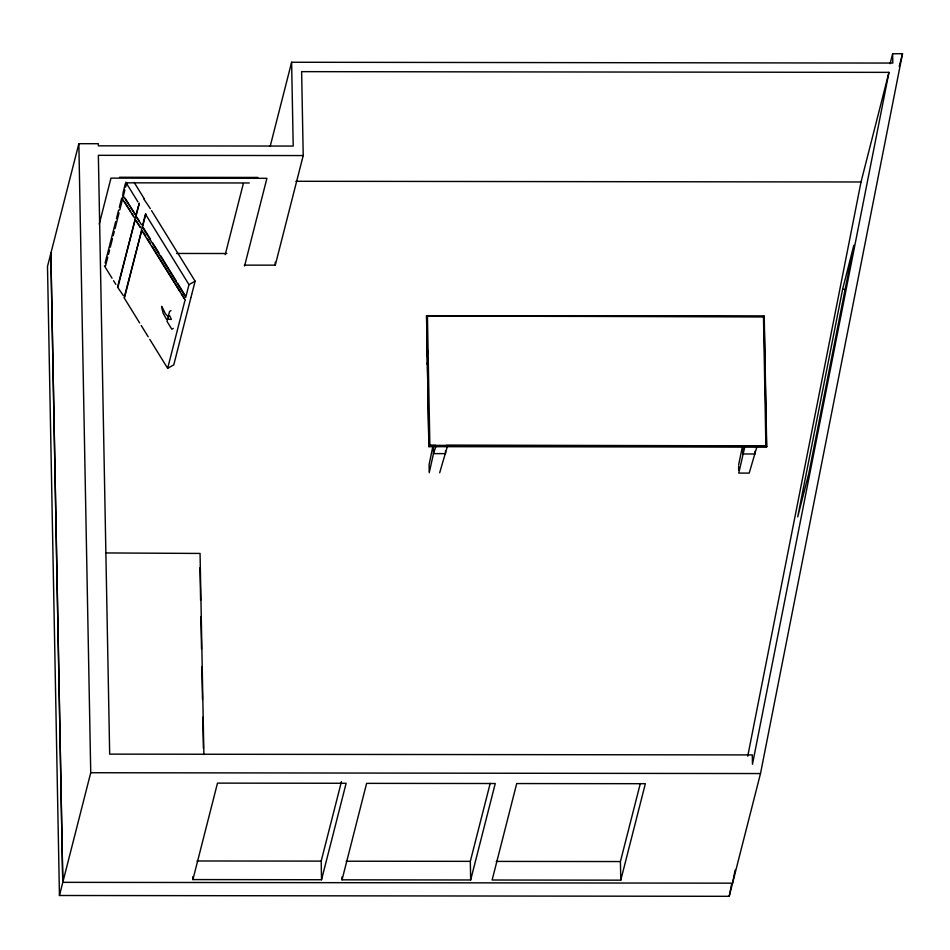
<?xml version="1.0" encoding="UTF-8"?>
<svg xmlns="http://www.w3.org/2000/svg" width="950" height="950" viewBox="0 0 950 950"><rect width="100%" height="100%" fill="white"/><g stroke="black" fill="none" stroke-linecap="round" stroke-linejoin="round"><path stroke-width="1.43" d="M747.757 756.117L861.021 181.984L888.962 72.366L301.625 71.642L303.216 155.562L275.274 265.169L244.34 265.133M842.65 289.121L797.727 516.859L808.901 473.017L853.824 245.266L842.65 289.121L845.357 289.667M888.962 72.366L752.471 764.227L752.305 754.918L109.677 754.134L98.361 155.313L303.216 155.562M892.632 53.758L902.5 53.699L760.499 773.549L729.208 896.313L59.446 895.494L47.5 266.451L78.85 143.688L98.325 143.711L98.361 145.825L293.206 146.062L291.614 62.249L892.81 63.068L892.632 53.758L890.091 63.721M729.208 896.313L731.5 884.664M735.146 870.057L732.557 883.168L62.795 882.336L50.849 253.306L62.795 882.336M426.978 356.072L428.106 350.645M433.01 445.669L429.079 464.669L429.21 471.39M738.601 465.025L742.247 447.379M427.132 364.135L428.046 360.038M429.234 472.732L433.473 453.625L436.074 445.871L435.421 445.942M99.239 224.129L110.972 178.137L266.914 178.327L244.566 266M105.141 262.984L115.71 221.516M116.434 218.654L118.619 210.081M119.356 207.219L121.541 198.633M122.871 193.432L125.376 183.564M105.545 265.846L107.73 257.248M108.466 254.386L109.559 250.099M110.283 247.237L112.48 238.64M113.204 235.778L114.297 231.491M115.033 228.629L119.047 212.883M119.771 210.021L124.877 189.976M125.614 187.114L126.706 182.828L249.28 182.97M117.978 286.888L135.102 219.676L117.539 287.126L123.322 295.557M136.076 215.888L139.306 203.205L135.636 216.125L141.419 224.556M124.545 297.54L141.681 230.328L124.117 297.777L139.662 322.964M142.643 226.527L145.873 213.845M190.902 297.659L173.779 364.871L167.651 368.315L184.775 301.103M188.979 284.62L185.749 297.314L142.215 226.777L145.445 214.083L188.979 284.62L195.106 281.188L151.572 210.651M191.057 297.053L191.722 294.452M191.876 293.871L195.106 281.188M59.446 895.494L90.737 772.73L78.85 143.688M225.233 254.636L243.354 183.528M270.204 146.241L291.614 62.249M192.898 879.581L217.491 783.121L346.133 783.275L321.539 879.736L192.898 879.581L192.838 876.719M426.562 315.685L428.901 446.666L766.519 447.07L766.697 446.417L764.216 316.101L426.562 315.685L428.901 446.666L428.747 440.456M446.144 445.407L765.878 445.799L763.479 316.504L427.429 316.089L764.038 316.754L764.216 316.101M321.539 879.736L321.183 861.116L341.43 781.684M435.777 445.396L429.863 445.384L765.878 445.799M447.319 446.619L439.684 472.744M435.314 446.381L447.486 445.966M342.036 879.819L366.617 783.358L495.259 783.512L470.666 879.973L342.036 879.819L341.976 876.957M470.666 879.973L470.321 861.353L490.2 783.334M620.778 880.163L645.359 783.703L516.717 783.548L492.136 880.009L620.778 880.163L620.421 861.555L640.312 783.536M744.776 446.963L738.756 473.088L749.206 473.1L756.841 446.975M899.234 66.512L902.5 53.699M135.921 216.469L134.829 219.308L140.612 227.739L136.028 220.305M134.33 217.562L121.695 198.027M142.5 227.109L141.396 229.959L185.369 300.248M170.964 310.638L169.575 311.422L167.022 321.433L171.808 329.199L173.209 328.415M119.558 177.27L257.854 177.436M295.925 181.284L861.021 181.984M176.664 253.46L226.848 253.519M429.067 446.001L766.697 446.417M90.737 772.73L760.499 773.549M196.982 860.973L321.183 861.116M346.109 861.211L470.321 861.353M496.221 861.401L620.421 861.555M105.676 552.936L200.058 553.446L203.882 754.514M446.524 445.883L447.367 446.405M134.164 182.424L144.079 198.502M150.361 208.667L143.652 198.74M125.744 182.162L137.952 201.934M125.222 198.312L135.149 214.391L122.502 194.845M136.836 217.123L139.127 220.839M143.414 227.798L150.421 239.127M152.748 242.903L158.971 252.985M160.526 255.502L176.071 280.701M177.626 283.219L185.393 295.806M124.414 201.495L130.518 211.387M132.05 213.857L133.57 216.327M143.391 232.227L145.718 236.016M147.274 238.533L150.385 243.568M151.941 246.086L179.918 291.436M181.474 293.954L184.585 298.989M161.773 306.304L165.264 313.548L168.245 316.801L169.801 315.923L171.38 319.414L166.404 319.105L163.186 313.322L161.607 306.969M104.405 265.846L112.041 278.207M113.561 280.689L115.853 284.394M141.218 325.482L148.212 336.822M149.768 339.34L167.651 368.315M764.038 316.754L764.097 319.723M764.263 328.605L765.059 370.072M765.225 378.955L765.985 418.938M766.187 429.305L766.519 447.07M755.001 451.333L755.048 453.993L742.983 453.981L742.864 447.331M738.625 466.367L738.696 470.404M445.479 450.977L445.526 453.637L433.473 453.625L433.319 445.645M427.429 316.089L429.863 445.384M275.227 262.236L275.274 265.169M199.987 567.744L200.604 600.317M200.913 616.597L201.531 649.171M201.875 666.936L202.493 699.509M202.825 717.274L203.419 748.363"/></g></svg>
